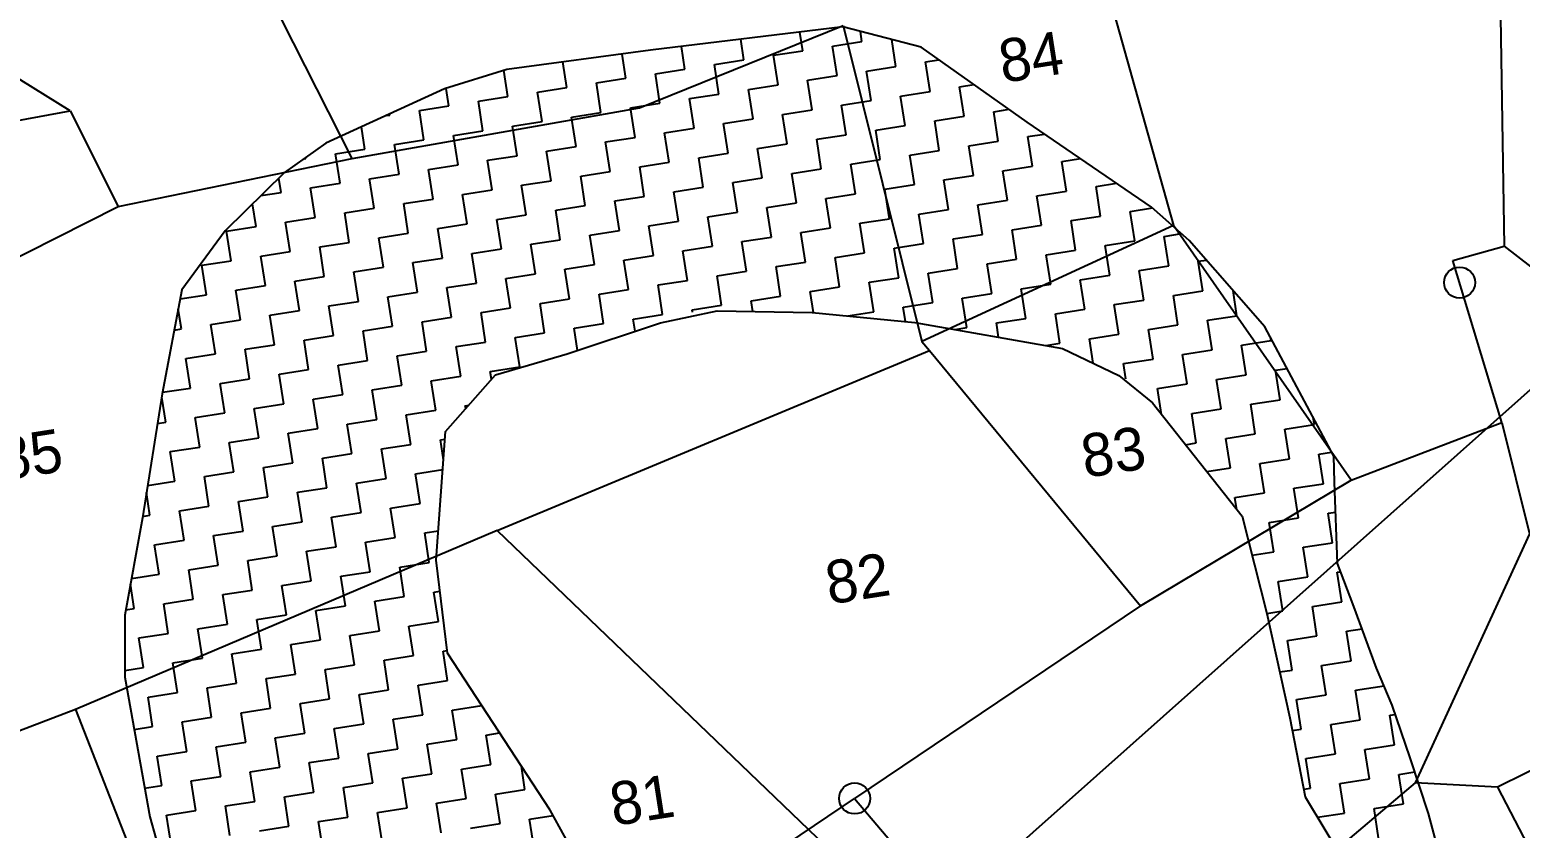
# Model space of a CAD drawing. Header units: metres. Extents: x 288492 to 290465, y 1999120 to 2001541.
# Drawn here: x 289043.3 to 289290.9, y 2000238.1 to 2000370.6 of the extents above; entities that cross this region are included whole.
import ezdxf
from ezdxf.enums import TextEntityAlignment as Align

# ---------------------------------------------------------------- set-up
doc = ezdxf.new("R2010")
doc.units = ezdxf.units.M
doc.header["$MEASUREMENT"] = 0
for name, color, linetype in [('POLY_HATCH', 12, 'Continuous'), ('POLY_PARCEL', 6, 'Continuous'), ('TEXT_PARCEL', 7, 'Continuous')]:
    doc.layers.add(name, color=color, linetype=linetype)
doc.styles.add('TEXT_MAP', font='KRDEV050.TTF')

# ---------------------------------------------------------------- blocks, each defined once
blk = doc.blocks.new('25')
for centre in [(289281.51, 2000310.12), (289177.54, 2000222.23)]:
    blk.add_circle(centre, 2.66)
at = {"layer": 'POLY_HATCH'}
for p, q in [((289176.03, 2000354.31), (289143.09, 2000350.43)), ((289189.41, 2000350.75), (289176.03, 2000354.31)), ((289143.09, 2000350.43), (289118.43, 2000347.25)), ((289207.57, 2000337.87), (289189.41, 2000350.75)), ((289118.43, 2000347.25), (289107.76, 2000343.95)), ((289107.76, 2000343.95), (289087.37, 2000334.72)), ((289228.79, 2000323.22), (289207.57, 2000337.87)), ((289087.37, 2000334.72), (289080.3, 2000329.74)), ((289080.3, 2000329.74), (289070.07, 2000319.81)), ((289235.24, 2000317.5), (289228.79, 2000323.22)), ((289070.07, 2000319.81), (289062.66, 2000309.75)), ((289248.1, 2000302.7), (289235.24, 2000317.5)), ((289062.66, 2000309.75), (289059.22, 2000291.92)), ((289144.58, 2000303.75), (289154.33, 2000305.79)), ((289154.33, 2000305.79), (289170.58, 2000305.46)), ((289170.58, 2000305.46), (289188.18, 2000303.66)), ((289128.61, 2000298.54), (289144.58, 2000303.75)), ((289188.18, 2000303.66), (289213.45, 2000299.12)), ((289259.86, 2000280.47), (289248.1, 2000302.7)), ((289116.3, 2000294.99), (289128.61, 2000298.54)), ((289213.45, 2000299.12), (289223.1, 2000294.44)), ((289107.71, 2000285.32), (289116.3, 2000294.99)), ((289223.1, 2000294.44), (289228.84, 2000289.73)), ((289059.22, 2000291.92), (289055.73, 2000270.73)), ((289228.84, 2000289.73), (289244.08, 2000270.26)), ((289106.02, 2000263.28), (289107.71, 2000285.32)), ((289259.97, 2000276.02), (289259.86, 2000280.47)), ((289260.4, 2000262.13), (289259.97, 2000276.02)), ((289055.73, 2000270.73), (289052.67, 2000254.07)), ((289244.08, 2000270.26), (289248.29, 2000253.59)), ((289107.88, 2000247.37), (289106.02, 2000263.28)), ((289263.2, 2000254.73), (289260.4, 2000262.13)), ((289052.67, 2000254.07), (289052.6, 2000243.45)), ((289248.29, 2000253.59), (289252.11, 2000235.74)), ((289267.04, 2000244.15), (289263.2, 2000254.73)), ((289125.37, 2000220.43), (289107.88, 2000247.37)), ((289052.6, 2000243.45), (289056.79, 2000219.52)), ((289269.67, 2000237.85), (289267.04, 2000244.15)), ((289252.11, 2000235.74), (289254.73, 2000222.18)), ((289272.72, 2000228.82), (289269.67, 2000237.85)), ((289275.85, 2000219.24), (289272.72, 2000228.82)), ((289142.36, 2000189.5), (289125.37, 2000220.43)), ((289254.73, 2000222.18), (289262.97, 2000208.35)), ((289056.79, 2000219.52), (289062.92, 2000197.56)), ((289279.8, 2000204.21), (289275.85, 2000219.24))]:
    blk.add_line(p, q, dxfattribs=at)
at = {"layer": 'POLY_HATCH', "linetype": 'Continuous'}
for p, q in [((289169.18, 2000350.25), (289168.69, 2000353.44)), ((289179.29, 2000351.78), (289179.03, 2000353.51)), ((289148.95, 2000347.18), (289148.36, 2000351.05)), ((289159.06, 2000348.71), (289158.53, 2000352.25)), ((289164.12, 2000349.48), (289169.18, 2000350.25)), ((289174.23, 2000351.01), (289179.29, 2000351.78)), ((289175, 2000345.96), (289174.23, 2000351.01)), ((289185.11, 2000347.49), (289184.42, 2000352.08)), ((289128.73, 2000344.11), (289128.06, 2000348.49)), ((289138.84, 2000345.64), (289138.21, 2000349.8)), ((289154.01, 2000347.95), (289159.06, 2000348.71)), ((289154.77, 2000342.89), (289154.01, 2000347.95)), ((289164.89, 2000344.42), (289164.12, 2000349.48)), ((289190.17, 2000348.26), (289192.45, 2000348.6)), ((289190.94, 2000343.2), (289190.17, 2000348.26)), ((289118.61, 2000342.58), (289117.93, 2000347.09)), ((289133.78, 2000344.88), (289138.84, 2000345.64)), ((289143.9, 2000346.41), (289148.95, 2000347.18)), ((289144.66, 2000341.36), (289143.9, 2000346.41)), ((289169.94, 2000345.19), (289175, 2000345.96)), ((289170.71, 2000340.13), (289169.94, 2000345.19)), ((289180.06, 2000346.72), (289185.11, 2000347.49)), ((289180.82, 2000341.67), (289180.06, 2000346.72)), ((289108.5, 2000341.04), (289108.05, 2000344.04)), ((289113.56, 2000341.81), (289118.61, 2000342.58)), ((289123.67, 2000343.34), (289128.73, 2000344.11)), ((289124.44, 2000338.29), (289123.67, 2000343.34)), ((289134.55, 2000339.82), (289133.78, 2000344.88)), ((289149.72, 2000342.12), (289154.77, 2000342.89)), ((289159.83, 2000343.66), (289164.89, 2000344.42)), ((289160.6, 2000338.6), (289159.83, 2000343.66)), ((289185.88, 2000342.43), (289190.94, 2000343.2)), ((289195.99, 2000343.97), (289198.45, 2000344.34)), ((289196.76, 2000338.91), (289195.99, 2000343.97)), ((289103.44, 2000340.28), (289108.5, 2000341.04)), ((289104.21, 2000335.22), (289103.44, 2000340.28)), ((289114.32, 2000336.75), (289113.56, 2000341.81)), ((289139.61, 2000340.59), (289144.66, 2000341.36)), ((289140.37, 2000335.53), (289139.61, 2000340.59)), ((289150.49, 2000337.07), (289149.72, 2000342.12)), ((289165.65, 2000339.37), (289170.71, 2000340.13)), ((289175.77, 2000340.9), (289180.82, 2000341.67)), ((289176.53, 2000335.84), (289175.77, 2000340.9)), ((289186.65, 2000337.38), (289185.88, 2000342.43)), ((289201.82, 2000339.68), (289204.46, 2000340.08)), ((289094.1, 2000333.69), (289093.52, 2000337.5)), ((289097.73, 2000339.41), (289098.39, 2000339.51)), ((289098.39, 2000339.51), (289098.36, 2000339.7)), ((289119.38, 2000337.52), (289124.44, 2000338.29)), ((289120.15, 2000332.46), (289119.38, 2000337.52)), ((289129.49, 2000339.05), (289134.55, 2000339.82)), ((289130.26, 2000334), (289129.49, 2000339.05)), ((289155.54, 2000337.83), (289160.6, 2000338.6)), ((289156.31, 2000332.78), (289155.54, 2000337.83)), ((289166.42, 2000334.31), (289165.65, 2000339.37)), ((289191.7, 2000338.14), (289196.76, 2000338.91)), ((289192.47, 2000333.09), (289191.7, 2000338.14)), ((289202.58, 2000334.62), (289201.82, 2000339.68)), ((289099.15, 2000334.45), (289104.21, 2000335.22)), ((289109.27, 2000335.99), (289114.32, 2000336.75)), ((289110.03, 2000330.93), (289109.27, 2000335.99)), ((289135.32, 2000334.77), (289140.37, 2000335.53)), ((289145.43, 2000336.3), (289150.49, 2000337.07)), ((289146.2, 2000331.24), (289145.43, 2000336.3)), ((289171.48, 2000335.08), (289176.53, 2000335.84)), ((289172.24, 2000330.02), (289171.48, 2000335.08)), ((289181.59, 2000336.61), (289186.65, 2000337.38)), ((289182.36, 2000331.55), (289181.59, 2000336.61)), ((289207.64, 2000335.39), (289210.53, 2000335.83)), ((289208.41, 2000330.33), (289207.64, 2000335.39)), ((289089.04, 2000332.92), (289094.1, 2000333.69)), ((289089.81, 2000327.86), (289089.04, 2000332.92)), ((289099.92, 2000329.4), (289099.15, 2000334.45)), ((289115.09, 2000331.7), (289120.15, 2000332.46)), ((289125.2, 2000333.23), (289130.26, 2000334)), ((289125.97, 2000328.17), (289125.2, 2000333.23)), ((289136.08, 2000329.71), (289135.32, 2000334.77)), ((289151.25, 2000332.01), (289156.31, 2000332.78)), ((289161.36, 2000333.54), (289166.42, 2000334.31)), ((289162.13, 2000328.49), (289161.36, 2000333.54)), ((289187.41, 2000332.32), (289192.47, 2000333.09)), ((289197.53, 2000333.85), (289202.58, 2000334.62)), ((289198.29, 2000328.8), (289197.53, 2000333.85)), ((289083.66, 2000332.1), (289083.98, 2000332.15)), ((289083.98, 2000332.15), (289083.96, 2000332.32)), ((289104.98, 2000330.16), (289110.03, 2000330.93)), ((289105.74, 2000325.11), (289104.98, 2000330.16)), ((289115.86, 2000326.64), (289115.09, 2000331.7)), ((289141.14, 2000330.48), (289146.2, 2000331.24)), ((289141.91, 2000325.42), (289141.14, 2000330.48)), ((289152.02, 2000326.95), (289151.25, 2000332.01)), ((289167.19, 2000329.25), (289172.24, 2000330.02)), ((289177.3, 2000330.79), (289182.36, 2000331.55)), ((289178.07, 2000325.73), (289177.3, 2000330.79)), ((289188.18, 2000327.26), (289187.41, 2000332.32)), ((289203.35, 2000329.57), (289208.41, 2000330.33)), ((289213.46, 2000331.1), (289216.67, 2000331.59)), ((289214.23, 2000326.04), (289213.46, 2000331.1)), ((289079.7, 2000326.33), (289079.32, 2000328.79)), ((289084.75, 2000327.1), (289089.81, 2000327.86)), ((289094.86, 2000328.63), (289099.92, 2000329.4)), ((289095.63, 2000323.57), (289094.86, 2000328.63)), ((289120.91, 2000327.41), (289125.97, 2000328.17)), ((289121.68, 2000322.35), (289120.91, 2000327.41)), ((289131.03, 2000328.94), (289136.08, 2000329.71)), ((289131.79, 2000323.89), (289131.03, 2000328.94)), ((289157.08, 2000327.72), (289162.13, 2000328.49)), ((289157.84, 2000322.66), (289157.08, 2000327.72)), ((289167.96, 2000324.2), (289167.19, 2000329.25)), ((289183.12, 2000326.5), (289188.18, 2000327.26)), ((289193.24, 2000328.03), (289198.29, 2000328.8)), ((289194, 2000322.98), (289193.24, 2000328.03)), ((289204.12, 2000324.51), (289203.35, 2000329.57)), ((289219.29, 2000326.81), (289222.82, 2000327.35)), ((289076.25, 2000325.81), (289079.7, 2000326.33)), ((289085.52, 2000322.04), (289084.75, 2000327.1)), ((289100.69, 2000324.34), (289105.74, 2000325.11)), ((289110.8, 2000325.87), (289115.86, 2000326.64)), ((289111.57, 2000320.82), (289110.8, 2000325.87)), ((289136.85, 2000324.65), (289141.91, 2000325.42)), ((289146.96, 2000326.19), (289152.02, 2000326.95)), ((289147.73, 2000321.13), (289146.96, 2000326.19)), ((289173.01, 2000324.96), (289178.07, 2000325.73)), ((289173.78, 2000319.91), (289173.01, 2000324.96)), ((289183.89, 2000321.44), (289183.12, 2000326.5)), ((289209.17, 2000325.28), (289214.23, 2000326.04)), ((289209.94, 2000320.22), (289209.17, 2000325.28)), ((289220.05, 2000321.75), (289219.29, 2000326.81)), ((289075.41, 2000320.51), (289074.81, 2000324.41)), ((289090.58, 2000322.81), (289095.63, 2000323.57)), ((289091.34, 2000317.75), (289090.58, 2000322.81)), ((289101.45, 2000319.28), (289100.69, 2000324.34)), ((289116.62, 2000321.58), (289121.68, 2000322.35)), ((289126.74, 2000323.12), (289131.79, 2000323.89)), ((289127.5, 2000318.06), (289126.74, 2000323.12)), ((289137.62, 2000319.6), (289136.85, 2000324.65)), ((289152.79, 2000321.9), (289157.84, 2000322.66)), ((289162.9, 2000323.43), (289167.96, 2000324.2)), ((289163.67, 2000318.37), (289162.9, 2000323.43)), ((289188.95, 2000322.21), (289194, 2000322.98)), ((289189.71, 2000317.15), (289188.95, 2000322.21)), ((289199.06, 2000323.74), (289204.12, 2000324.51)), ((289199.83, 2000318.69), (289199.06, 2000323.74)), ((289225.11, 2000322.52), (289228.93, 2000323.1)), ((289225.88, 2000317.46), (289225.11, 2000322.52)), ((289070.35, 2000319.74), (289075.41, 2000320.51)), ((289071.12, 2000314.68), (289070.35, 2000319.74)), ((289080.46, 2000321.27), (289085.52, 2000322.04)), ((289081.23, 2000316.22), (289080.46, 2000321.27)), ((289106.51, 2000320.05), (289111.57, 2000320.82)), ((289107.28, 2000314.99), (289106.51, 2000320.05)), ((289117.39, 2000316.53), (289116.62, 2000321.58)), ((289132.56, 2000318.83), (289137.62, 2000319.6)), ((289142.67, 2000320.36), (289147.73, 2000321.13)), ((289143.44, 2000315.31), (289142.67, 2000320.36)), ((289153.55, 2000316.84), (289152.79, 2000321.9)), ((289168.72, 2000319.14), (289173.78, 2000319.91)), ((289178.83, 2000320.67), (289183.89, 2000321.44)), ((289179.6, 2000315.62), (289178.83, 2000320.67)), ((289204.88, 2000319.45), (289209.94, 2000320.22)), ((289215, 2000320.99), (289220.05, 2000321.75)), ((289215.76, 2000315.93), (289215, 2000320.99)), ((289086.29, 2000316.98), (289091.34, 2000317.75)), ((289096.4, 2000318.52), (289101.45, 2000319.28)), ((289097.17, 2000313.46), (289096.4, 2000318.52)), ((289122.45, 2000317.3), (289127.5, 2000318.06)), ((289123.21, 2000312.24), (289122.45, 2000317.3)), ((289133.33, 2000313.77), (289132.56, 2000318.83)), ((289158.61, 2000317.61), (289163.67, 2000318.37)), ((289159.38, 2000312.55), (289158.61, 2000317.61)), ((289169.49, 2000314.08), (289168.72, 2000319.14)), ((289184.66, 2000316.39), (289189.71, 2000317.15)), ((289194.77, 2000317.92), (289199.83, 2000318.69)), ((289195.54, 2000312.86), (289194.77, 2000317.92)), ((289205.65, 2000314.4), (289204.88, 2000319.45)), ((289220.82, 2000316.7), (289225.88, 2000317.46)), ((289230.93, 2000318.23), (289233.91, 2000318.68)), ((289231.7, 2000313.17), (289230.93, 2000318.23)), ((289066.06, 2000313.92), (289071.12, 2000314.68)), ((289076.17, 2000315.45), (289081.23, 2000316.22)), ((289076.94, 2000310.39), (289076.17, 2000315.45)), ((289087.05, 2000311.93), (289086.29, 2000316.98)), ((289102.22, 2000314.23), (289107.28, 2000314.99)), ((289112.33, 2000315.76), (289117.39, 2000316.53)), ((289113.1, 2000310.7), (289112.33, 2000315.76)), ((289138.38, 2000314.54), (289143.44, 2000315.31)), ((289139.15, 2000309.48), (289138.38, 2000314.54)), ((289148.5, 2000316.07), (289153.55, 2000316.84)), ((289149.26, 2000311.02), (289148.5, 2000316.07)), ((289174.55, 2000314.85), (289179.6, 2000315.62)), ((289175.31, 2000309.79), (289174.55, 2000314.85)), ((289185.43, 2000311.33), (289184.66, 2000316.39)), ((289210.71, 2000315.16), (289215.76, 2000315.93)), ((289211.47, 2000310.11), (289210.71, 2000315.16)), ((289221.59, 2000311.64), (289220.82, 2000316.7)), ((289066.83, 2000308.86), (289066.06, 2000313.92)), ((289082, 2000311.16), (289087.05, 2000311.93)), ((289092.11, 2000312.69), (289097.17, 2000313.46)), ((289092.88, 2000307.64), (289092.11, 2000312.69)), ((289102.99, 2000309.17), (289102.22, 2000314.23)), ((289118.16, 2000311.47), (289123.21, 2000312.24)), ((289128.27, 2000313.01), (289133.33, 2000313.77)), ((289129.04, 2000307.95), (289128.27, 2000313.01)), ((289154.32, 2000311.78), (289159.38, 2000312.55)), ((289164.43, 2000313.32), (289169.49, 2000314.08)), ((289165.2, 2000308.26), (289164.43, 2000313.32)), ((289190.48, 2000312.1), (289195.54, 2000312.86)), ((289191.25, 2000307.04), (289190.48, 2000312.1)), ((289200.59, 2000313.63), (289205.65, 2000314.4)), ((289201.36, 2000308.57), (289200.59, 2000313.63)), ((289226.64, 2000312.41), (289231.7, 2000313.17)), ((289227.41, 2000307.35), (289226.64, 2000312.41)), ((289236.76, 2000313.94), (289238.15, 2000314.15)), ((289237.52, 2000308.88), (289236.76, 2000313.94)), ((289071.88, 2000309.63), (289076.94, 2000310.39)), ((289072.65, 2000304.57), (289071.88, 2000309.63)), ((289082.76, 2000306.1), (289082, 2000311.16)), ((289108.05, 2000309.94), (289113.1, 2000310.7)), ((289108.81, 2000304.88), (289108.05, 2000309.94)), ((289118.92, 2000306.42), (289118.16, 2000311.47)), ((289134.09, 2000308.72), (289139.15, 2000309.48)), ((289144.21, 2000310.25), (289149.26, 2000311.02)), ((289144.97, 2000305.19), (289144.21, 2000310.25)), ((289155.09, 2000306.73), (289154.32, 2000311.78)), ((289170.26, 2000309.03), (289175.31, 2000309.79)), ((289180.37, 2000310.56), (289185.43, 2000311.33)), ((289181.14, 2000305.51), (289180.37, 2000310.56)), ((289206.42, 2000309.34), (289211.47, 2000310.11)), ((289216.53, 2000310.87), (289221.59, 2000311.64)), ((289217.3, 2000305.82), (289216.53, 2000310.87)), ((289062.36, 2000308.18), (289066.83, 2000308.86)), ((289087.82, 2000306.87), (289092.88, 2000307.64)), ((289088.59, 2000301.81), (289087.82, 2000306.87)), ((289097.93, 2000308.4), (289102.99, 2000309.17)), ((289098.7, 2000303.35), (289097.93, 2000308.4)), ((289123.98, 2000307.18), (289129.04, 2000307.95)), ((289124.75, 2000302.13), (289123.98, 2000307.18)), ((289134.86, 2000303.66), (289134.09, 2000308.72)), ((289160.14, 2000307.49), (289165.2, 2000308.26)), ((289160.42, 2000305.66), (289160.14, 2000307.49)), ((289170.8, 2000305.44), (289170.26, 2000309.03)), ((289186.19, 2000306.27), (289191.25, 2000307.04)), ((289196.3, 2000307.81), (289201.36, 2000308.57)), ((289197.07, 2000302.75), (289196.3, 2000307.81)), ((289207.18, 2000304.28), (289206.42, 2000309.34)), ((289222.35, 2000306.58), (289227.41, 2000307.35)), ((289232.47, 2000308.12), (289237.52, 2000308.88)), ((289233.23, 2000303.06), (289232.47, 2000308.12)), ((289243.35, 2000304.6), (289242.69, 2000308.93)), ((289062.54, 2000303.04), (289062.02, 2000306.44)), ((289067.59, 2000303.8), (289072.65, 2000304.57)), ((289077.71, 2000305.34), (289082.76, 2000306.1)), ((289078.47, 2000300.28), (289077.71, 2000305.34)), ((289103.76, 2000304.11), (289108.81, 2000304.88)), ((289113.87, 2000305.65), (289118.92, 2000306.42)), ((289114.64, 2000300.59), (289113.87, 2000305.65)), ((289139.92, 2000304.43), (289144.97, 2000305.19)), ((289140.24, 2000302.33), (289139.92, 2000304.43)), ((289150.03, 2000305.96), (289155.09, 2000306.73)), ((289150.09, 2000305.55), (289150.03, 2000305.96)), ((289176.71, 2000304.83), (289181.14, 2000305.51)), ((289186.56, 2000303.83), (289186.19, 2000306.27)), ((289202.13, 2000303.52), (289207.18, 2000304.28)), ((289212.24, 2000305.05), (289217.3, 2000305.82)), ((289213.01, 2000299.99), (289212.24, 2000305.05)), ((289223.12, 2000301.53), (289222.35, 2000306.58)), ((289238.29, 2000303.83), (289243.35, 2000304.6)), ((289061.33, 2000302.85), (289062.54, 2000303.04)), ((289068.36, 2000298.75), (289067.59, 2000303.8)), ((289083.53, 2000301.05), (289088.59, 2000301.81)), ((289093.64, 2000302.58), (289098.7, 2000303.35)), ((289094.41, 2000297.52), (289093.64, 2000302.58)), ((289104.52, 2000299.06), (289103.76, 2000304.11)), ((289119.69, 2000301.36), (289124.75, 2000302.13)), ((289129.8, 2000302.89), (289134.86, 2000303.66)), ((289130.38, 2000299.11), (289129.8, 2000302.89)), ((289195, 2000302.43), (289197.07, 2000302.75)), ((289202.5, 2000301.09), (289202.13, 2000303.52)), ((289228.18, 2000302.29), (289233.23, 2000303.06)), ((289228.94, 2000297.24), (289228.18, 2000302.29)), ((289239.06, 2000298.77), (289238.29, 2000303.83)), ((289073.42, 2000299.51), (289078.47, 2000300.28)), ((289074.18, 2000294.46), (289073.42, 2000299.51)), ((289084.3, 2000295.99), (289083.53, 2000301.05)), ((289109.58, 2000299.83), (289114.64, 2000300.59)), ((289110.35, 2000294.77), (289109.58, 2000299.83)), ((289120.46, 2000296.3), (289119.69, 2000301.36)), ((289210.6, 2000299.63), (289213.01, 2000299.99)), ((289218.06, 2000300.76), (289223.12, 2000301.53)), ((289218.7, 2000296.57), (289218.06, 2000300.76)), ((289244.11, 2000299.54), (289249.17, 2000300.31)), ((289244.88, 2000294.48), (289244.11, 2000299.54)), ((289249.17, 2000300.31), (289249.09, 2000300.83)), ((289063.3, 2000297.98), (289068.36, 2000298.75)), ((289064.07, 2000292.92), (289063.3, 2000297.98)), ((289089.35, 2000296.76), (289094.41, 2000297.52)), ((289090.12, 2000291.7), (289089.35, 2000296.76)), ((289099.47, 2000298.29), (289104.52, 2000299.06)), ((289100.23, 2000293.24), (289099.47, 2000298.29)), ((289223.89, 2000296.47), (289228.94, 2000297.24)), ((289234, 2000298), (289239.06, 2000298.77)), ((289234.77, 2000292.95), (289234, 2000298)), ((289069.13, 2000293.69), (289074.18, 2000294.46)), ((289079.24, 2000295.22), (289084.3, 2000295.99)), ((289080.01, 2000290.17), (289079.24, 2000295.22)), ((289105.29, 2000294), (289110.35, 2000294.77)), ((289115.4, 2000295.54), (289120.46, 2000296.3)), ((289115.6, 2000294.21), (289115.4, 2000295.54)), ((289224.28, 2000293.86), (289223.89, 2000296.47)), ((289239.82, 2000293.72), (289244.88, 2000294.48)), ((289249.94, 2000295.25), (289251.89, 2000295.54)), ((289250.7, 2000290.19), (289249.94, 2000295.25)), ((289059.27, 2000292.2), (289064.07, 2000292.92)), ((289069.89, 2000288.63), (289069.13, 2000293.69)), ((289085.06, 2000290.93), (289090.12, 2000291.7)), ((289095.18, 2000292.47), (289100.23, 2000293.24)), ((289095.94, 2000287.41), (289095.18, 2000292.47)), ((289106.06, 2000288.95), (289105.29, 2000294)), ((289229.71, 2000292.18), (289234.77, 2000292.95)), ((289230.38, 2000287.76), (289229.71, 2000292.18)), ((289240.59, 2000288.66), (289239.82, 2000293.72)), ((289059.78, 2000287.1), (289059.13, 2000291.38)), ((289074.95, 2000289.4), (289080.01, 2000290.17)), ((289075.72, 2000284.34), (289074.95, 2000289.4)), ((289085.83, 2000285.88), (289085.06, 2000290.93)), ((289101, 2000288.18), (289106.06, 2000288.95)), ((289111.11, 2000289.71), (289111.69, 2000289.8)), ((289111.19, 2000289.23), (289111.11, 2000289.71)), ((289245.65, 2000289.43), (289250.7, 2000290.19)), ((289246.41, 2000284.37), (289245.65, 2000289.43)), ((289058.39, 2000286.89), (289059.78, 2000287.1)), ((289064.84, 2000287.87), (289069.89, 2000288.63)), ((289065.6, 2000282.81), (289064.84, 2000287.87)), ((289090.89, 2000286.64), (289095.94, 2000287.41)), ((289091.65, 2000281.59), (289090.89, 2000286.64)), ((289101.77, 2000283.12), (289101, 2000288.18)), ((289235.53, 2000287.89), (289240.59, 2000288.66)), ((289236.3, 2000282.84), (289235.53, 2000287.89)), ((289256.53, 2000285.9), (289256.34, 2000287.12)), ((289070.66, 2000283.58), (289075.72, 2000284.34)), ((289080.77, 2000285.11), (289085.83, 2000285.88)), ((289081.54, 2000280.05), (289080.77, 2000285.11)), ((289106.82, 2000283.89), (289107.61, 2000284.01)), ((289107.34, 2000280.47), (289106.82, 2000283.89)), ((289241.36, 2000283.6), (289246.41, 2000284.37)), ((289251.47, 2000285.14), (289256.53, 2000285.9)), ((289252.24, 2000280.08), (289251.47, 2000285.14)), ((289060.55, 2000282.04), (289065.6, 2000282.81)), ((289061.32, 2000276.99), (289060.55, 2000282.04)), ((289071.43, 2000278.52), (289070.66, 2000283.58)), ((289086.6, 2000280.82), (289091.65, 2000281.59)), ((289096.71, 2000282.36), (289101.77, 2000283.12)), ((289097.48, 2000277.3), (289096.71, 2000282.36)), ((289234.46, 2000282.56), (289236.3, 2000282.84)), ((289242.12, 2000278.55), (289241.36, 2000283.6)), ((289076.48, 2000279.29), (289081.54, 2000280.05)), ((289077.25, 2000274.23), (289076.48, 2000279.29)), ((289087.36, 2000275.77), (289086.6, 2000280.82)), ((289102.53, 2000278.07), (289107.21, 2000278.78)), ((289247.18, 2000279.31), (289252.24, 2000280.08)), ((289247.95, 2000274.26), (289247.18, 2000279.31)), ((289257.29, 2000280.85), (289259.48, 2000281.18)), ((289258.06, 2000275.79), (289257.29, 2000280.85)), ((289056.64, 2000276.28), (289061.32, 2000276.99)), ((289066.37, 2000277.75), (289071.43, 2000278.52)), ((289067.14, 2000272.7), (289066.37, 2000277.75)), ((289092.42, 2000276.53), (289097.48, 2000277.3)), ((289093.19, 2000271.48), (289092.42, 2000276.53)), ((289103.3, 2000273.01), (289102.53, 2000278.07)), ((289238.08, 2000277.93), (289242.12, 2000278.55)), ((289057.03, 2000271.16), (289056.44, 2000275.04)), ((289072.2, 2000273.46), (289077.25, 2000274.23)), ((289082.31, 2000275), (289087.36, 2000275.77)), ((289083.07, 2000269.94), (289082.31, 2000275)), ((289242.89, 2000273.49), (289247.95, 2000274.26)), ((289253, 2000275.02), (289258.06, 2000275.79)), ((289253.77, 2000269.97), (289253, 2000275.02)), ((289055.77, 2000270.97), (289057.03, 2000271.16)), ((289062.08, 2000271.93), (289067.14, 2000272.7)), ((289062.85, 2000266.87), (289062.08, 2000271.93)), ((289072.96, 2000268.41), (289072.2, 2000273.46)), ((289088.13, 2000270.71), (289093.19, 2000271.48)), ((289098.24, 2000272.24), (289103.3, 2000273.01)), ((289099.01, 2000267.19), (289098.24, 2000272.24)), ((289243.21, 2000271.38), (289242.89, 2000273.49)), ((289078.02, 2000269.17), (289083.07, 2000269.94)), ((289078.79, 2000264.12), (289078.02, 2000269.17)), ((289088.9, 2000265.65), (289088.13, 2000270.71)), ((289248.71, 2000269.2), (289253.77, 2000269.97)), ((289249.48, 2000264.14), (289248.71, 2000269.2)), ((289258.83, 2000270.73), (289260.13, 2000270.93)), ((289259.59, 2000265.68), (289258.83, 2000270.73)), ((289057.79, 2000266.11), (289062.85, 2000266.87)), ((289058.56, 2000261.05), (289057.79, 2000266.11)), ((289067.91, 2000267.64), (289072.96, 2000268.41)), ((289068.67, 2000262.58), (289067.91, 2000267.64)), ((289093.95, 2000266.42), (289099.01, 2000267.19)), ((289094.72, 2000261.36), (289093.95, 2000266.42)), ((289104.07, 2000267.95), (289106.41, 2000268.31)), ((289104.83, 2000262.9), (289104.07, 2000267.95)), ((289073.73, 2000263.35), (289078.79, 2000264.12)), ((289083.84, 2000264.89), (289088.9, 2000265.65)), ((289084.61, 2000259.83), (289083.84, 2000264.89)), ((289245.77, 2000263.58), (289249.48, 2000264.14)), ((289254.54, 2000264.91), (289259.59, 2000265.68)), ((289255.3, 2000259.85), (289254.54, 2000264.91)), ((289053.82, 2000260.33), (289058.56, 2000261.05)), ((289063.62, 2000261.82), (289068.67, 2000262.58)), ((289064.38, 2000256.76), (289063.62, 2000261.82)), ((289074.5, 2000258.3), (289073.73, 2000263.35)), ((289089.67, 2000260.6), (289094.72, 2000261.36)), ((289099.78, 2000262.13), (289104.83, 2000262.9)), ((289100.54, 2000257.07), (289099.78, 2000262.13)), ((289054.27, 2000255.23), (289053.64, 2000259.37)), ((289079.55, 2000259.06), (289084.61, 2000259.83)), ((289080.32, 2000254.01), (289079.55, 2000259.06)), ((289090.43, 2000255.54), (289089.67, 2000260.6)), ((289250.25, 2000259.09), (289255.3, 2000259.85)), ((289251.02, 2000254.03), (289250.25, 2000259.09)), ((289260.36, 2000260.62), (289260.94, 2000260.71)), ((289261.13, 2000255.56), (289260.36, 2000260.62)), ((289059.33, 2000255.99), (289064.38, 2000256.76)), ((289060.09, 2000250.94), (289059.33, 2000255.99)), ((289069.44, 2000257.53), (289074.5, 2000258.3)), ((289070.21, 2000252.47), (289069.44, 2000257.53)), ((289095.49, 2000256.31), (289100.54, 2000257.07)), ((289096.26, 2000251.25), (289095.49, 2000256.31)), ((289105.6, 2000257.84), (289106.64, 2000258)), ((289106.37, 2000252.78), (289105.6, 2000257.84)), ((289052.84, 2000255.01), (289054.27, 2000255.23)), ((289075.26, 2000253.24), (289080.32, 2000254.01)), ((289076.03, 2000248.18), (289075.26, 2000253.24)), ((289085.38, 2000254.77), (289090.43, 2000255.54)), ((289086.14, 2000249.72), (289085.38, 2000254.77)), ((289248.28, 2000253.62), (289251.02, 2000254.03)), ((289256.07, 2000254.8), (289261.13, 2000255.56)), ((289256.84, 2000249.74), (289256.07, 2000254.8)), ((289055.04, 2000250.17), (289060.09, 2000250.94)), ((289065.15, 2000251.71), (289070.21, 2000252.47)), ((289065.92, 2000246.65), (289065.15, 2000251.71)), ((289091.2, 2000250.48), (289096.26, 2000251.25)), ((289101.31, 2000252.02), (289106.37, 2000252.78)), ((289102.08, 2000246.96), (289101.31, 2000252.02)), ((289261.89, 2000250.51), (289264.59, 2000250.92)), ((289055.8, 2000245.11), (289055.04, 2000250.17)), ((289070.97, 2000247.42), (289076.03, 2000248.18)), ((289081.09, 2000248.95), (289086.14, 2000249.72)), ((289081.85, 2000243.89), (289081.09, 2000248.95)), ((289091.97, 2000245.43), (289091.2, 2000250.48)), ((289251.78, 2000248.97), (289256.84, 2000249.74)), ((289252.55, 2000243.92), (289251.78, 2000248.97)), ((289262.66, 2000245.45), (289261.89, 2000250.51)), ((289060.86, 2000245.88), (289065.92, 2000246.65)), ((289061.63, 2000240.83), (289060.86, 2000245.88)), ((289071.74, 2000242.36), (289070.97, 2000247.42)), ((289097.02, 2000246.19), (289102.08, 2000246.96)), ((289097.79, 2000241.14), (289097.02, 2000246.19)), ((289107.13, 2000247.73), (289107.83, 2000247.83)), ((289107.9, 2000242.67), (289107.13, 2000247.73)), ((289052.61, 2000244.63), (289055.8, 2000245.11)), ((289076.8, 2000243.13), (289081.85, 2000243.89)), ((289077.56, 2000238.07), (289076.8, 2000243.13)), ((289086.91, 2000244.66), (289091.97, 2000245.43)), ((289087.68, 2000239.6), (289086.91, 2000244.66)), ((289250.43, 2000243.6), (289252.55, 2000243.92)), ((289257.61, 2000244.69), (289262.66, 2000245.45)), ((289258.37, 2000239.63), (289257.61, 2000244.69)), ((289056.57, 2000240.06), (289061.63, 2000240.83)), ((289066.68, 2000241.59), (289071.74, 2000242.36)), ((289067.45, 2000236.54), (289066.68, 2000241.59)), ((289092.73, 2000240.37), (289097.79, 2000241.14)), ((289102.85, 2000241.9), (289107.9, 2000242.67)), ((289103.61, 2000236.85), (289102.85, 2000241.9)), ((289263.43, 2000240.4), (289268.3, 2000241.13)), ((289057.34, 2000235), (289056.57, 2000240.06)), ((289072.51, 2000237.3), (289077.56, 2000238.07)), ((289082.62, 2000238.84), (289087.68, 2000239.6)), ((289083.39, 2000233.78), (289082.62, 2000238.84)), ((289093.5, 2000235.31), (289092.73, 2000240.37)), ((289108.67, 2000237.61), (289113.72, 2000238.38)), ((289253.32, 2000238.86), (289258.37, 2000239.63)), ((289254.08, 2000233.81), (289253.32, 2000238.86)), ((289264.2, 2000235.34), (289263.43, 2000240.4)), ((289062.39, 2000235.77), (289067.45, 2000236.54)), ((289063.16, 2000230.71), (289062.39, 2000235.77)), ((289073.27, 2000232.25), (289072.51, 2000237.3)), ((289098.56, 2000236.08), (289103.61, 2000236.85)), ((289099.32, 2000231.02), (289098.56, 2000236.08)), ((289109.44, 2000232.56), (289108.67, 2000237.61)), ((289259.14, 2000234.57), (289264.2, 2000235.34)), ((289269.25, 2000236.11), (289270.21, 2000236.25)), ((289270.02, 2000231.05), (289269.25, 2000236.11)), ((289054.17, 2000234.52), (289057.34, 2000235)), ((289078.33, 2000233.01), (289083.39, 2000233.78)), ((289079.1, 2000227.96), (289078.33, 2000233.01)), ((289088.44, 2000234.55), (289093.5, 2000235.31)), ((289089.21, 2000229.49), (289088.44, 2000234.55)), ((289114.49, 2000233.33), (289116.78, 2000233.67)), ((289115.26, 2000228.27), (289114.49, 2000233.33)), ((289252.53, 2000233.57), (289254.08, 2000233.81)), ((289259.91, 2000229.52), (289259.14, 2000234.57)), ((289058.1, 2000229.95), (289063.16, 2000230.71)), ((289068.22, 2000231.48), (289073.27, 2000232.25)), ((289068.98, 2000226.42), (289068.22, 2000231.48)), ((289094.27, 2000230.26), (289099.32, 2000231.02)), ((289095.03, 2000225.2), (289094.27, 2000230.26)), ((289104.38, 2000231.79), (289109.44, 2000232.56)), ((289105.15, 2000226.73), (289104.38, 2000231.79)), ((289264.96, 2000230.28), (289270.02, 2000231.05)), ((289265.73, 2000225.23), (289264.96, 2000230.28)), ((289058.87, 2000224.89), (289058.1, 2000229.95)), ((289074.04, 2000227.19), (289079.1, 2000227.96)), ((289084.15, 2000228.72), (289089.21, 2000229.49)), ((289084.92, 2000223.67), (289084.15, 2000228.72)), ((289110.2, 2000227.5), (289115.26, 2000228.27)), ((289121.08, 2000223.98), (289120.48, 2000227.97)), ((289254.85, 2000228.75), (289259.91, 2000229.52)), ((289255.62, 2000223.69), (289254.85, 2000228.75)), ((289063.93, 2000225.66), (289068.98, 2000226.42)), ((289064.69, 2000220.6), (289063.93, 2000225.66)), ((289074.81, 2000222.13), (289074.04, 2000227.19)), ((289089.98, 2000224.43), (289095.03, 2000225.2)), ((289100.09, 2000225.97), (289105.15, 2000226.73)), ((289100.86, 2000220.91), (289100.09, 2000225.97)), ((289110.97, 2000222.45), (289110.2, 2000227.5)), ((289260.67, 2000224.46), (289265.73, 2000225.23)), ((289270.79, 2000225.99), (289273.51, 2000226.41)), ((289271.55, 2000220.94), (289270.79, 2000225.99)), ((289055.93, 2000224.44), (289058.87, 2000224.89)), ((289079.86, 2000222.9), (289084.92, 2000223.67)), ((289080.63, 2000217.84), (289079.86, 2000222.9)), ((289090.74, 2000219.38), (289089.98, 2000224.43)), ((289116.03, 2000223.21), (289121.08, 2000223.98)), ((289116.79, 2000218.16), (289116.03, 2000223.21)), ((289254.47, 2000223.52), (289255.62, 2000223.69)), ((289261.44, 2000219.4), (289260.67, 2000224.46)), ((289059.64, 2000219.83), (289064.69, 2000220.6)), ((289069.75, 2000221.37), (289074.81, 2000222.13)), ((289070.52, 2000216.31), (289069.75, 2000221.37)), ((289095.8, 2000220.14), (289100.86, 2000220.91)), ((289096.57, 2000215.09), (289095.8, 2000220.14)), ((289105.91, 2000221.68), (289110.97, 2000222.45)), ((289106.68, 2000216.62), (289105.91, 2000221.68)), ((289266.5, 2000220.17), (289271.55, 2000220.94)), ((289267.26, 2000215.11), (289266.5, 2000220.17)), ((289060.41, 2000214.78), (289059.64, 2000219.83)), ((289075.57, 2000217.08), (289080.63, 2000217.84)), ((289085.69, 2000218.61), (289090.74, 2000219.38)), ((289086.45, 2000213.55), (289085.69, 2000218.61)), ((289111.74, 2000217.39), (289116.79, 2000218.16)), ((289121.85, 2000218.92), (289125.87, 2000219.53)), ((289122.62, 2000213.87), (289121.85, 2000218.92)), ((289256.8, 2000218.7), (289261.44, 2000219.4))]:
    blk.add_line(p, q, dxfattribs=at)
at = {"layer": 'POLY_PARCEL'}
for p, q in [((289091.92, 2000332.12), (289055.11, 2000405.38)), ((289288.34, 2000385.56), (289289.17, 2000316.31)), ((289221.41, 2000360.4), (289232.53, 2000320.06)), ((289141.17, 2000340.58), (289176.1, 2000354.54)), ((289176.1, 2000354.54), (289189.38, 2000300.4)), ((289043.6, 2000340.47), (289027.74, 2000350.4)), ((288996.82, 2000332.04), (289043.6, 2000340.47)), ((289043.6, 2000340.47), (289051.76, 2000324.03)), ((289091.92, 2000332.12), (289141.17, 2000340.58)), ((289051.76, 2000324.03), (289091.92, 2000332.12)), ((289015.16, 2000305.76), (289051.76, 2000324.03)), ((289232.53, 2000320.06), (289189.38, 2000300.4)), ((289262.8, 2000276.38), (289232.53, 2000320.06)), ((289280.38, 2000313.93), (289289.17, 2000316.31)), ((289289.17, 2000316.31), (289295.98, 2000311.01)), ((289288.67, 2000286.12), (289280.38, 2000313.93)), ((289303.77, 2000300.76), (289079.9, 2000103.24)), ((289189.38, 2000300.4), (289190.64, 2000298.87)), ((289116.48, 2000268.34), (289190.64, 2000298.87)), ((289190.64, 2000298.87), (289226.63, 2000255.02)), ((289262.8, 2000276.38), (289288.67, 2000286.12)), ((289288.67, 2000286.12), (289293.3, 2000267.05)), ((289226.63, 2000255.02), (289262.8, 2000276.38)), ((289116.48, 2000268.34), (289044.16, 2000237.99)), ((289235.61, 2000153.18), (289116.48, 2000268.34)), ((289293.3, 2000267.05), (289273.57, 2000224.52)), ((289226.63, 2000255.02), (289177.54, 2000222.23)), ((289044.16, 2000237.99), (289004.06, 2000222.91)), ((289044.16, 2000237.99), (289074.41, 2000159.53)), ((289319.08, 2000238.98), (289287.65, 2000223.75)), ((289273.57, 2000224.52), (289148.9, 2000120.1)), ((289287.65, 2000223.75), (289273.57, 2000224.52)), ((289287.65, 2000223.75), (289315.61, 2000169.85)), ((289108.29, 2000176.01), (289177.54, 2000222.23)), ((289177.54, 2000222.23), (289235.61, 2000153.18))]:
    blk.add_line(p, q, dxfattribs=at)
at = {"layer": 'TEXT_PARCEL', "style": 'TEXT_MAP'}
for s, p in [('84', (289208.22, 2000349.05)), ('85', (289036.55, 2000281.65)), ('83', (289222.07, 2000281.39)), ('82', (289178.18, 2000259.89)), ('81', (289141.1, 2000222.13))]:
    blk.add_text(s, height=7.365, rotation=8.6241, dxfattribs=at).set_placement(p, align=Align.MIDDLE)

msp = doc.modelspace()

# ---------------------------------------------------------------- block references
at = {"xscale": 0.9698261639439751, "yscale": 0.9698261639439751, "zscale": 0.9698261639439751, "rotation": 0.222768048152709}
msp.add_blockref('25', (16272.72, 59299.43), dxfattribs=at)

doc.saveas('drawing.dxf')
